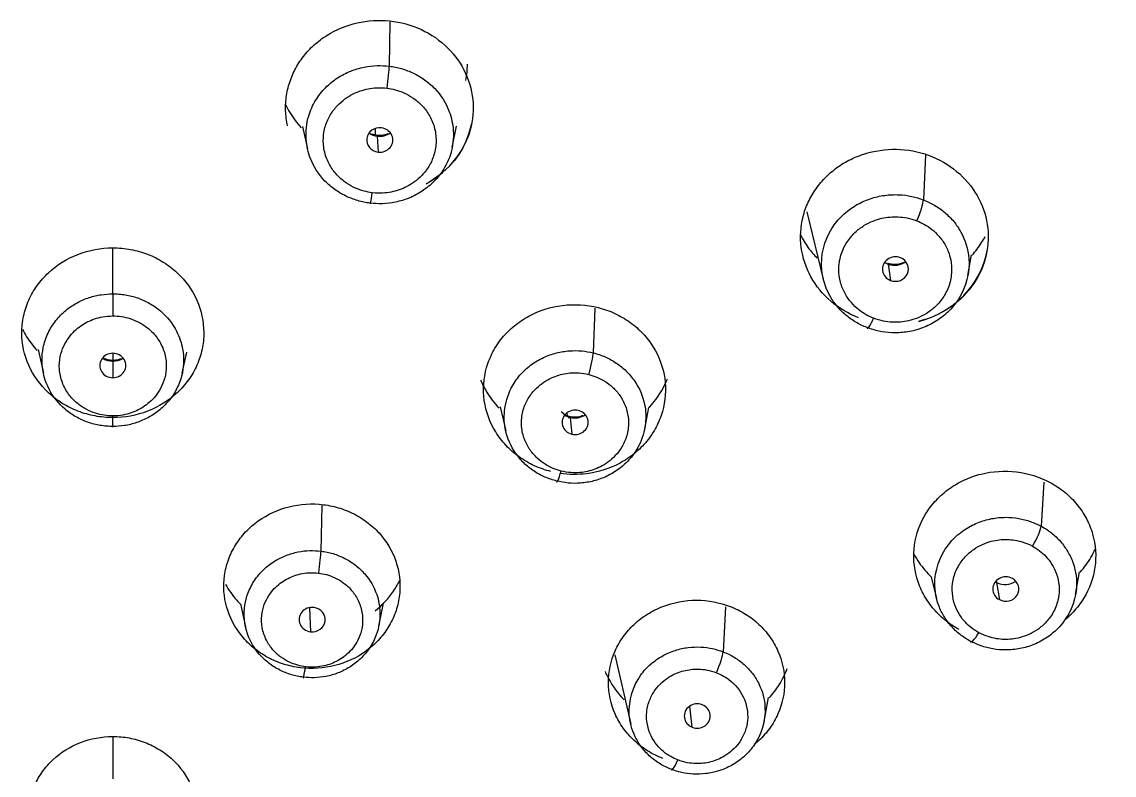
# Model space of a CAD drawing. Extents: x 1777 to 3131, y 3495 to 4487.
# Drawn here: x 2238.36 to 2257.19, y 4128.67 to 4141.65 of the extents above; entities that cross this region are included whole.
import ezdxf

# ---------------------------------------------------------------- set-up
doc = ezdxf.new("R2010")
doc.units = 0
doc.header["$LTSCALE"] = 30
doc.header["$MEASUREMENT"] = 0
doc.layers.add('\\M+5B3DF\\M+5B4E7\\M+5CFDF', color=3, linetype='CONTINUOUS', lineweight=9)

msp = doc.modelspace()

# ---------------------------------------------------------------- linework, layer by layer
at = {"layer": '\\M+5B3DF\\M+5B4E7\\M+5CFDF', "color": 0, "lineweight": -3}
for p, q in [((2244.702, 4141.652), (2244.691, 4140.889)), ((2245.774, 4139.485), (2245.85, 4139.856)), ((2243.195, 4139.846), (2243.281, 4139.462)), ((2244.445, 4139.813), (2244.45, 4139.703)), ((2244.484, 4139.683), (2244.497, 4139.408)), ((2253.933, 4139.359), (2253.899, 4138.584)), ((2251.89, 4138.378), (2252.173, 4137.217)), ((2239.924, 4136.965), (2239.924, 4137.757)), ((2254.666, 4137.283), (2254.73, 4137.635)), ((2253.292, 4137.478), (2253.33, 4137.196)), ((2239.924, 4136.965), (2239.924, 4136.583)), ((2248.232, 4136.718), (2248.208, 4135.946)), ((2238.64, 4136.006), (2238.727, 4135.599)), ((2239.924, 4135.939), (2239.924, 4135.816)), ((2241.122, 4135.599), (2241.199, 4135.96)), ((2239.924, 4135.804), (2239.924, 4135.518)), ((2246.603, 4135.015), (2246.698, 4134.601)), ((2249.094, 4134.637), (2249.165, 4135.003)), ((2239.924, 4134.667), (2239.924, 4134.86)), ((2247.76, 4134.865), (2247.756, 4134.915)), ((2247.81, 4134.834), (2247.836, 4134.545)), ((2255.973, 4133.717), (2255.927, 4132.959)), ((2243.526, 4133.322), (2243.513, 4132.529)), ((2256.522, 4131.783), (2256.59, 4132.171)), ((2254.034, 4132.088), (2254.126, 4131.712)), ((2255.159, 4131.99), (2255.208, 4131.692)), ((2242.127, 4131.618), (2242.213, 4131.223)), ((2244.511, 4131.238), (2244.59, 4131.63)), ((2250.484, 4131.57), (2250.446, 4130.794)), ((2243.314, 4131.555), (2243.332, 4131.14)), ((2248.577, 4130.741), (2248.853, 4129.548)), ((2251.151, 4129.592), (2251.228, 4130.005)), ((2249.914, 4129.492), (2249.869, 4129.858)), ((2239.924, 4129.334), (2239.924, 4128.602))]:
    msp.add_line(p, q, dxfattribs=at)
for centre, major_axis, ratio, start_param, end_param in [((2244.652, 4140.616), (0.037, 0.298), 0.046549, 4.350592, 5.876756), ((2244.521, 4140.185), (1.62, 0.016), 0.942855, 5.224754, 6.084027), ((2244.526, 4139.616), (0.225, 0), 0.934536, 1.439287, 4.580879), ((2244.523, 4139.961), (-0.298, -0.003), 0.942855, 0.908987, 1.430638), ((2244.445, 4139.396), (0.037, 0.298), 0.046549, 6.016383, 6.281983), ((2244.523, 4139.961), (-0.298, -0.003), 0.942855, 1.430638, 2.231402), ((2244.526, 4139.616), (0.225, 0), 0.934536, 4.580879, 7.722472), ((2244.398, 4138.814), (-0.037, -0.298), 0.046549, 6.016382, 7.492185), ((2253.785, 4138.33), (0.108, 0.28), 0.136474, 4.373342, 5.899506), ((2253.416, 4137.391), (0.225, 0), 0.934459, 1.176433, 4.318026), ((2253.4, 4137.963), (1.619, 0.047), 0.942248, 4.945213, 6.085168), ((2253.406, 4137.737), (-0.298, -0.009), 0.942248, 0.911794, 1.151097), ((2253.178, 4137.21), (0.108, 0.28), 0.136474, 6.039133, 6.285716), ((2253.406, 4137.737), (-0.298, -0.009), 0.942248, 1.151097, 2.226258), ((2253.416, 4137.391), (0.225, 0), 0.934459, 4.318026, 7.459618), ((2253.04, 4136.651), (-0.108, -0.28), 0.136474, 6.039133, 7.514935), ((2239.924, 4135.729), (0.225, 0), 0.934476, 1.570796, 4.712389), ((2239.924, 4135.729), (0.225, 0), 0.934476, 4.712389, 7.853982), ((2248.131, 4135.681), (0.073, 0.291), 0.092301, 4.35914, 5.882116), ((2239.924, 4136.086), (-0.3, 0), 0.941865, 0.936736, 1.570796), ((2239.924, 4136.086), (-0.3, 0), 0.941865, 1.570796, 2.204857), ((2247.894, 4134.749), (0.225, 0), 0.934445, 1.308099, 4.449692), ((2247.888, 4135.106), (-0.3, -0.005), 0.941598, 0.937551, 1.293141), ((2247.888, 4135.106), (-0.3, -0.005), 0.941598, 1.293141, 2.201945), ((2247.894, 4134.749), (0.225, 0), 0.934445, 4.449692, 7.591285), ((2247.653, 4134.016), (-0.073, -0.291), 0.092301, 6.021743, 7.500733), ((2255.778, 4132.722), (0.142, 0.264), 0.178311, 4.393118, 5.916094), ((2243.474, 4132.257), (0.037, 0.298), 0.046549, 4.350592, 5.870381), ((2255.32, 4131.875), (0.225, 0), 0.934362, 1.045645, 4.187238), ((2255.309, 4132.235), (-0.299, -0.01), 0.940814, 0.942061, 1.016773), ((2255.309, 4132.235), (-0.299, -0.01), 0.940814, 1.016773, 2.19546), ((2255.32, 4131.875), (0.225, 0), 0.934362, 4.187238, 7.32883), ((2243.361, 4131.349), (0.225, 0), 0.934409, 1.439557, 4.58115), ((2243.361, 4131.349), (0.225, 0), 0.934409, 4.58115, 7.722742), ((2254.855, 4131.229), (-0.142, -0.264), 0.178311, 6.055721, 7.534711), ((2250.331, 4130.541), (0.108, 0.28), 0.136474, 4.373342, 5.893131), ((2243.246, 4130.642), (-0.037, -0.298), 0.046549, 6.010007, 7.492185), ((2250, 4129.687), (0.225, 0), 0.934366, 1.17717, 4.318763), ((2250, 4129.687), (0.225, 0), 0.934366, 4.318763, 7.460356), ((2249.664, 4129.036), (-0.108, -0.28), 0.136474, 6.032757, 7.514935)]:
    msp.add_ellipse(centre, major_axis=major_axis, ratio=ratio, start_param=start_param, end_param=end_param, dxfattribs=at)
for points, knots in [([(2275.655, 4159.087), (2275.863, 4159.006), (2276.285, 4158.843), (2276.923, 4158.583), (2277.576, 4158.306), (2278.243, 4158.009), (2278.922, 4157.691), (2279.612, 4157.351), (2280.313, 4156.988), (2281.022, 4156.599), (2281.738, 4156.183), (2282.461, 4155.738), (2283.189, 4155.262), (2283.921, 4154.753), (2284.656, 4154.21), (2285.391, 4153.631), (2286.127, 4153.016), (2286.859, 4152.364), (2287.587, 4151.675), (2288.307, 4150.95), (2289.017, 4150.189), (2289.716, 4149.392), (2290.401, 4148.555), (2291.071, 4147.678), (2291.723, 4146.76), (2292.355, 4145.804), (2292.964, 4144.813), (2293.546, 4143.79), (2294.098, 4142.737), (2294.62, 4141.66), (2295.112, 4140.56), (2295.575, 4139.439), (2296.01, 4138.293), (2296.421, 4137.112), (2296.811, 4135.882), (2297.183, 4134.595), (2297.538, 4133.241), (2297.875, 4131.814), (2298.192, 4130.309), (2298.488, 4128.72), (2298.762, 4127.044), (2299.016, 4125.277), (2299.247, 4123.417), (2299.454, 4121.462), (2299.635, 4119.414), (2299.788, 4117.282), (2299.911, 4115.095), (2300.003, 4112.896), (2300.062, 4110.733), (2300.088, 4108.632), (2300.084, 4106.594), (2300.052, 4104.606), (2299.995, 4102.657), (2299.915, 4100.748), (2299.813, 4098.887), (2299.689, 4097.075), (2299.542, 4095.301), (2299.368, 4093.543), (2299.164, 4091.779), (2298.925, 4089.994), (2298.644, 4088.181), (2298.312, 4086.34), (2297.925, 4084.477), (2297.479, 4082.606), (2296.973, 4080.743), (2296.405, 4078.905), (2295.78, 4077.111), (2295.106, 4075.38), (2294.377, 4073.706), (2293.582, 4072.074), (2292.704, 4070.461), (2291.723, 4068.86), (2290.606, 4067.271), (2289.325, 4065.702), (2287.874, 4064.173), (2286.255, 4062.725), (2284.487, 4061.39), (2282.596, 4060.169), (2280.612, 4059.028), (2278.54, 4057.951), (2276.384, 4056.924), (2274.165, 4055.902), (2271.923, 4054.834), (2269.707, 4053.666), (2267.58, 4052.333), (2265.906, 4051.068), (2264.614, 4049.937), (2263.635, 4048.981), (2262.65, 4047.905), (2261.677, 4046.701), (2260.729, 4045.355), (2259.822, 4043.817), (2258.958, 4042.01), (2258.132, 4039.855), (2257.377, 4037.278), (2256.759, 4034.238), (2256.331, 4030.75), (2256.106, 4026.894), (2255.961, 4022.775), (2255.838, 4018.422), (2255.723, 4013.759), (2255.624, 4008.695), (2255.572, 4005.166), (2255.545, 4003.327)], [0, 0, 0, 0, 0.003544, 0.007201, 0.01097, 0.014848, 0.018837, 0.022935, 0.027142, 0.031459, 0.035888, 0.040431, 0.045095, 0.049884, 0.054803, 0.059853, 0.065035, 0.070349, 0.07579, 0.08135, 0.087022, 0.092807, 0.09872, 0.104773, 0.110967, 0.117287, 0.123715, 0.130231, 0.136819, 0.143468, 0.150168, 0.156906, 0.163715, 0.170668, 0.177844, 0.185322, 0.193141, 0.201338, 0.209948, 0.219002, 0.228521, 0.238531, 0.249049, 0.260084, 0.271644, 0.283691, 0.296093, 0.308564, 0.320791, 0.332572, 0.343982, 0.355131, 0.366093, 0.376851, 0.387326, 0.397512, 0.40746, 0.417323, 0.427267, 0.437362, 0.447647, 0.458143, 0.468826, 0.479621, 0.490447, 0.501223, 0.511855, 0.522246, 0.532261, 0.542305, 0.552449, 0.562759, 0.573377, 0.584445, 0.595968, 0.607757, 0.619676, 0.631715, 0.643918, 0.656335, 0.669021, 0.682018, 0.695271, 0.708641, 0.722035, 0.735445, 0.742244, 0.74954, 0.757318, 0.765556, 0.774232, 0.783549, 0.793975, 0.806052, 0.820158, 0.836493, 0.855109, 0.875694, 0.897487, 0.920175, 0.944378, 0.971031, 1, 1, 1, 1]), ([(2275.353, 4158.034), (2277.17, 4157.335), (2278.939, 4156.527), (2281.452, 4155.1), (2282.266, 4154.588), (2283.836, 4153.493), (2284.593, 4152.91), (2286.772, 4151.066), (2288.106, 4149.712), (2290.504, 4146.812), (2291.565, 4145.262), (2293.417, 4142.028), (2294.206, 4140.341), (2295.559, 4136.891), (2296.117, 4135.125), (2297.056, 4131.553), (2297.434, 4129.745), (2298.06, 4126.11), (2298.309, 4124.282), (2298.716, 4120.617), (2298.873, 4118.78), (2299.113, 4115.102), (2299.197, 4113.26), (2299.352, 4107.734), (2299.309, 4104.046), (2299.044, 4098.523), (2298.921, 4096.684), (2298.585, 4093.013), (2298.372, 4091.18), (2297.831, 4087.532), (2297.498, 4085.717), (2296.677, 4082.116), (2296.189, 4080.332), (2295.024, 4076.818), (2294.351, 4075.087), (2293.172, 4072.56), (2292.75, 4071.729), (2291.843, 4070.099), (2291.358, 4069.298), (2289.788, 4066.969), (2288.577, 4065.511), (2286.529, 4063.53), (2285.807, 4062.905), (2284.294, 4061.733), (2283.503, 4061.184), (2281.877, 4060.144), (2281.041, 4059.653), (2279.345, 4058.716), (2278.483, 4058.269), (2275.867, 4056.976), (2274.083, 4056.176), (2271.46, 4054.887), (2270.593, 4054.442), (2268.9, 4053.489), (2268.075, 4052.98), (2266.483, 4051.884), (2265.715, 4051.298), (2264.248, 4050.047), (2263.55, 4049.381), (2262.229, 4047.97), (2261.606, 4047.226), (2260.459, 4045.665), (2259.938, 4044.846), (2259.018, 4043.138), (2258.618, 4042.251), (2257.91, 4040.436), (2257.6, 4039.51), (2256.794, 4036.692), (2256.423, 4034.765), (2255.917, 4030.879), (2255.784, 4028.918), (2255.593, 4024.993), (2255.528, 4023.027), (2255.405, 4019.092), (2255.35, 4017.123), (2255.202, 4011.214), (2255.13, 4007.271), (2255.08, 4003.327)], [0, 0, 0, 0, 0.03125, 0.03125, 0.046875, 0.046875, 0.0625, 0.0625, 0.09375, 0.09375, 0.125, 0.125, 0.15625, 0.15625, 0.1875, 0.1875, 0.21875, 0.21875, 0.25, 0.25, 0.28125, 0.28125, 0.3125, 0.3125, 0.375, 0.375, 0.40625, 0.40625, 0.4375, 0.4375, 0.46875, 0.46875, 0.5, 0.5, 0.53125, 0.53125, 0.546875, 0.546875, 0.5625, 0.5625, 0.59375, 0.59375, 0.609375, 0.609375, 0.625, 0.625, 0.640625, 0.640625, 0.65625, 0.65625, 0.6875, 0.6875, 0.703125, 0.703125, 0.71875, 0.71875, 0.734375, 0.734375, 0.75, 0.75, 0.765625, 0.765625, 0.78125, 0.78125, 0.796875, 0.796875, 0.8125, 0.8125, 0.84375, 0.84375, 0.875, 0.875, 0.90625, 0.90625, 0.9375, 0.9375, 1, 1, 1, 1]), ([(2254.237, 4034.716), (2254.272, 4034.918), (2254.352, 4035.378), (2254.502, 4036.146), (2254.7, 4037.072), (2254.941, 4038.075), (2255.317, 4039.479), (2255.793, 4040.986), (2256.508, 4042.836), (2257.316, 4044.541), (2258.328, 4046.18), (2259.233, 4047.34), (2259.932, 4048.123), (2260.478, 4048.693), (2261.032, 4049.242), (2261.654, 4049.829), (2262.315, 4050.427), (2263.037, 4051.065), (2263.767, 4051.692), (2264.487, 4052.279), (2265.255, 4052.875), (2266.364, 4053.676), (2267.892, 4054.662), (2269.835, 4055.743), (2271.869, 4056.754), (2274.443, 4057.967), (2277.138, 4059.235), (2279.495, 4060.482), (2281.013, 4061.374), (2282.152, 4062.095), (2284.178, 4063.485), (2286.168, 4065.212), (2287.958, 4067.248), (2289.105, 4068.749), (2290.243, 4070.492), (2291.35, 4072.476), (2292.413, 4074.699), (2293.415, 4077.159), (2294.335, 4079.853), (2295.454, 4083.84), (2296.441, 4088.913), (2297.124, 4094.794), (2297.486, 4100.099), (2297.631, 4104.815), (2297.641, 4108.937), (2297.557, 4112.462), (2297.422, 4115.389), (2297.269, 4117.718), (2297.128, 4119.45), (2297.023, 4120.587), (2296.787, 4122.95), (2296.349, 4126.413), (2295.518, 4130.826), (2294.629, 4134.25), (2293.479, 4137.768), (2291.893, 4141.485), (2289.545, 4145.375), (2286.976, 4148.531), (2284.383, 4151.006), (2281.921, 4152.871), (2279.713, 4154.214), (2277.873, 4155.155), (2276.462, 4155.79), (2275.518, 4156.18), (2275.047, 4156.365), (2274.894, 4156.425)], [0, 0, 0, 0, 0.003976, 0.009037, 0.015181, 0.02234, 0.029033, 0.04339, 0.053009, 0.067553, 0.080041, 0.090497, 0.096214, 0.100508, 0.105868, 0.11143, 0.117193, 0.123269, 0.130297, 0.136094, 0.141538, 0.149425, 0.163015, 0.17726, 0.192999, 0.207436, 0.232823, 0.251111, 0.25955, 0.267329, 0.277588, 0.307897, 0.319194, 0.331856, 0.345879, 0.361259, 0.378, 0.3961, 0.415561, 0.436382, 0.481194, 0.521892, 0.558479, 0.590959, 0.619335, 0.643607, 0.663774, 0.679837, 0.691795, 0.699649, 0.703397, 0.740803, 0.771616, 0.795835, 0.813454, 0.847523, 0.878173, 0.905401, 0.929204, 0.949582, 0.966531, 0.980047, 0.990129, 0.99678, 1, 1, 1, 1]), ([(2274.806, 4156.29), (2276.296, 4155.716), (2277.75, 4155.063), (2279.839, 4153.935), (2280.52, 4153.535), (2281.842, 4152.679), (2282.483, 4152.225), (2284.343, 4150.787), (2285.497, 4149.732), (2287.62, 4147.468), (2288.589, 4146.26), (2290.327, 4143.723), (2291.097, 4142.395), (2292.452, 4139.659), (2293.037, 4138.25), (2294.562, 4133.952), (2295.276, 4130.996), (2296.066, 4126.525), (2296.284, 4125.027), (2296.653, 4122.025), (2296.803, 4120.52), (2297.175, 4115.999), (2297.319, 4112.979), (2297.395, 4108.446), (2297.396, 4106.934), (2297.355, 4103.912), (2297.313, 4102.402), (2297.178, 4099.382), (2297.086, 4097.873), (2296.844, 4094.86), (2296.696, 4093.355), (2296.145, 4088.852), (2295.635, 4085.865), (2294.526, 4081.458), (2294.099, 4080.001), (2293.113, 4077.127), (2292.554, 4075.71), (2291.28, 4072.937), (2290.568, 4071.58), (2288.938, 4068.977), (2288.017, 4067.734), (2286.456, 4066.005), (2285.907, 4065.452), (2284.751, 4064.4), (2284.143, 4063.902), (2282.253, 4062.485), (2280.907, 4061.641), (2278.826, 4060.475), (2278.122, 4060.103), (2276.698, 4059.383), (2275.979, 4059.036), (2273.811, 4058.008), (2272.354, 4057.342), (2270.205, 4056.272), (2269.494, 4055.903), (2268.097, 4055.125), (2267.41, 4054.715), (2266.07, 4053.847), (2265.415, 4053.388), (2264.464, 4052.661), (2264.152, 4052.413), (2263.538, 4051.903), (2263.237, 4051.641), (2262.64, 4051.113), (2262.343, 4050.846), (2261.749, 4050.31), (2261.452, 4050.041), (2260.57, 4049.218), (2259.995, 4048.649), (2258.926, 4047.439), (2258.429, 4046.801), (2257.53, 4045.457), (2257.13, 4044.753), (2256.411, 4043.305), (2256.092, 4042.561), (2255.519, 4041.049), (2255.264, 4040.281), (2254.58, 4037.954), (2254.229, 4036.374), (2253.951, 4034.781)], [0, 0, 0, 0, 0.03125, 0.03125, 0.046875, 0.046875, 0.0625, 0.0625, 0.09375, 0.09375, 0.125, 0.125, 0.15625, 0.15625, 0.1875, 0.1875, 0.25, 0.25, 0.28125, 0.28125, 0.3125, 0.3125, 0.375, 0.375, 0.40625, 0.40625, 0.4375, 0.4375, 0.46875, 0.46875, 0.5, 0.5, 0.5625, 0.5625, 0.59375, 0.59375, 0.625, 0.625, 0.65625, 0.65625, 0.6875, 0.6875, 0.703125, 0.703125, 0.71875, 0.71875, 0.75, 0.75, 0.765625, 0.765625, 0.78125, 0.78125, 0.8125, 0.8125, 0.828125, 0.828125, 0.84375, 0.84375, 0.859375, 0.859375, 0.867188, 0.867188, 0.875, 0.875, 0.882813, 0.882813, 0.890625, 0.890625, 0.90625, 0.90625, 0.921875, 0.921875, 0.9375, 0.9375, 0.953125, 0.953125, 0.96875, 0.96875, 1, 1, 1, 1]), ([(2290.186, 4142.916), (2290.239, 4142.826), (2290.506, 4142.37), (2290.974, 4141.53), (2291.562, 4140.371), (2292.108, 4139.16), (2292.628, 4137.907), (2293.117, 4136.611), (2293.569, 4135.271), (2293.99, 4133.89), (2294.379, 4132.47), (2294.731, 4131.01), (2295.053, 4129.513), (2295.347, 4127.981), (2295.611, 4126.412), (2295.846, 4124.81), (2296.058, 4123.173), (2296.248, 4121.505), (2296.413, 4119.803), (2296.558, 4118.07), (2296.681, 4116.305), (2296.781, 4114.508), (2296.863, 4112.681), (2296.917, 4110.822), (2296.95, 4108.932), (2296.959, 4107.012), (2296.943, 4105.062), (2296.9, 4103.081), (2296.831, 4101.072), (2296.726, 4099.032), (2296.594, 4096.964), (2296.419, 4094.868), (2296.205, 4092.745), (2295.945, 4090.597), (2295.621, 4088.424), (2295.234, 4086.231), (2294.766, 4084.021), (2294.203, 4081.798), (2293.653, 4079.908), (2293.136, 4078.356), (2292.695, 4077.143), (2292.22, 4075.941), (2291.711, 4074.751), (2291.169, 4073.574), (2290.581, 4072.416), (2289.956, 4071.276), (2289.28, 4070.16), (2288.552, 4069.073), (2287.774, 4068.016), (2286.933, 4067.002), (2286.037, 4066.029), (2285.087, 4065.101), (2284.076, 4064.231), (2283.023, 4063.406), (2281.916, 4062.641), (2280.783, 4061.914), (2279.625, 4061.221), (2278.44, 4060.57), (2277.24, 4059.942), (2276.025, 4059.341), (2274.801, 4058.755), (2273.572, 4058.179), (2272.345, 4057.6), (2271.125, 4057.009), (2269.917, 4056.398), (2268.722, 4055.766), (2267.615, 4055.139), (2266.602, 4054.512), (2265.68, 4053.894), (2264.778, 4053.248), (2263.902, 4052.569), (2263.052, 4051.858), (2262.222, 4051.124), (2261.395, 4050.381), (2260.569, 4049.629), (2259.765, 4048.85), (2259.012, 4048.023), (2258.304, 4047.158), (2257.635, 4046.259), (2257.187, 4045.52), (2256.824, 4044.875), (2256.471, 4044.216), (2255.975, 4043.186), (2255.395, 4041.759), (2254.867, 4040.227), (2254.447, 4038.722), (2254.116, 4037.395), (2253.822, 4036.073), (2253.666, 4035.189), (2253.589, 4034.75)], [0, 0, 0, 0, 0.002468, 0.012514, 0.022798, 0.033329, 0.044108, 0.055129, 0.066393, 0.077904, 0.089657, 0.101655, 0.113899, 0.126387, 0.139118, 0.152094, 0.165315, 0.17878, 0.192488, 0.20644, 0.220635, 0.235074, 0.249757, 0.264681, 0.279851, 0.295264, 0.31092, 0.326819, 0.34296, 0.359346, 0.375974, 0.392844, 0.409959, 0.427314, 0.444912, 0.462752, 0.480832, 0.499156, 0.517721, 0.528, 0.538278, 0.548557, 0.558836, 0.569113, 0.579388, 0.589662, 0.599931, 0.610203, 0.620471, 0.630736, 0.641004, 0.651267, 0.661534, 0.671801, 0.682071, 0.692355, 0.702632, 0.712912, 0.723195, 0.733479, 0.743768, 0.75406, 0.764357, 0.774655, 0.784949, 0.79524, 0.805535, 0.814028, 0.822513, 0.830998, 0.839481, 0.847958, 0.856419, 0.864871, 0.873338, 0.881827, 0.890319, 0.898795, 0.907282, 0.915765, 0.918446, 0.924105, 0.932748, 0.944371, 0.958984, 0.969412, 0.979719, 0.989916, 1, 1, 1, 1]), ([(2290.484, 4143.007), (2290.489, 4142.998), (2290.679, 4142.673), (2291.05, 4142.015), (2291.576, 4141.01), (2292.09, 4139.92), (2292.623, 4138.686), (2293.192, 4137.24), (2293.76, 4135.597), (2294.297, 4133.823), (2294.782, 4131.977), (2295.211, 4130.065), (2295.595, 4128.083), (2295.93, 4126.034), (2296.221, 4123.909), (2296.479, 4121.696), (2296.695, 4119.41), (2296.877, 4117.049), (2297.013, 4114.661), (2297.115, 4112.269), (2297.169, 4109.931), (2297.19, 4107.649), (2297.175, 4105.409), (2297.129, 4103.182), (2297.048, 4100.938), (2296.927, 4098.683), (2296.771, 4096.416), (2296.563, 4094.126), (2296.309, 4091.784), (2295.981, 4089.39), (2295.574, 4086.953), (2295.069, 4084.458), (2294.459, 4082.014), (2293.867, 4079.981), (2293.34, 4078.403), (2292.895, 4077.182), (2292.425, 4075.995), (2291.932, 4074.844), (2291.416, 4073.718), (2290.859, 4072.613), (2290.266, 4071.519), (2289.624, 4070.435), (2288.929, 4069.376), (2288.207, 4068.369), (2287.467, 4067.44), (2286.715, 4066.584), (2285.943, 4065.776), (2285.136, 4065.008), (2284.288, 4064.279), (2283.412, 4063.585), (2282.509, 4062.937), (2281.596, 4062.335), (2280.69, 4061.765), (2279.784, 4061.229), (2278.869, 4060.722), (2277.941, 4060.228), (2276.96, 4059.729), (2275.885, 4059.203), (2274.707, 4058.643), (2273.457, 4058.06), (2272.177, 4057.456), (2270.901, 4056.833), (2269.69, 4056.214), (2268.608, 4055.632), (2267.538, 4055.019), (2266.493, 4054.363), (2265.435, 4053.638), (2264.472, 4052.921), (2263.54, 4052.167), (2262.619, 4051.362), (2261.703, 4050.535), (2260.814, 4049.723), (2259.991, 4048.928), (2259.289, 4048.162), (2258.721, 4047.479), (2258.281, 4046.914), (2257.937, 4046.443), (2257.659, 4046.027), (2257.423, 4045.644), (2257.175, 4045.219), (2256.91, 4044.743), (2256.624, 4044.198), (2256.353, 4043.644), (2256.091, 4043.067), (2255.827, 4042.436), (2255.54, 4041.7), (2255.22, 4040.812), (2254.888, 4039.772), (2254.565, 4038.611), (2254.254, 4037.372), (2253.965, 4036.083), (2253.807, 4035.201), (2253.729, 4034.761)], [0, 0, 0, 0, 0.000249, 0.008916, 0.017886, 0.027158, 0.037545, 0.049877, 0.064188, 0.079026, 0.094192, 0.109873, 0.126, 0.142603, 0.159715, 0.177508, 0.196149, 0.214924, 0.234452, 0.253688, 0.272519, 0.290724, 0.308584, 0.326418, 0.344337, 0.362602, 0.380752, 0.398999, 0.417862, 0.437408, 0.457046, 0.477191, 0.498512, 0.517389, 0.527892, 0.538271, 0.548415, 0.558305, 0.568085, 0.577888, 0.587654, 0.597568, 0.607634, 0.617478, 0.626664, 0.635428, 0.644046, 0.652634, 0.661245, 0.669847, 0.678351, 0.686737, 0.694871, 0.702836, 0.710787, 0.718707, 0.726778, 0.735836, 0.745918, 0.756431, 0.767185, 0.778121, 0.788755, 0.798204, 0.806156, 0.816934, 0.826447, 0.835552, 0.84446, 0.853939, 0.86358, 0.872633, 0.88133, 0.889549, 0.896262, 0.901548, 0.905802, 0.909513, 0.912928, 0.916035, 0.920686, 0.925318, 0.929989, 0.934669, 0.939673, 0.945479, 0.952541, 0.961029, 0.970166, 0.979783, 0.989897, 1, 1, 1, 1]), ([(2242.937, 4139.862), (2242.918, 4139.947), (2242.907, 4140.034), (2242.901, 4140.209), (2242.906, 4140.297), (2242.933, 4140.472), (2242.955, 4140.559), (2243.015, 4140.727), (2243.052, 4140.808), (2243.142, 4140.964), (2243.195, 4141.039), (2243.313, 4141.177), (2243.377, 4141.241), (2243.519, 4141.358), (2243.597, 4141.411), (2243.839, 4141.549), (2244.019, 4141.615), (2244.39, 4141.684), (2244.584, 4141.687), (2244.957, 4141.633), (2245.141, 4141.574), (2245.471, 4141.403), (2245.621, 4141.288), (2245.868, 4141.022), (2245.967, 4140.866), (2246.1, 4140.536), (2246.136, 4140.358), (2246.139, 4140.006), (2246.107, 4139.828), (2245.98, 4139.496), (2245.883, 4139.339), (2245.642, 4139.068), (2245.494, 4138.951), (2245.328, 4138.862)], [0, 0, 0, 0, 0.039443, 0.039443, 0.079466, 0.079466, 0.119489, 0.119489, 0.159512, 0.159512, 0.199536, 0.199536, 0.239559, 0.239559, 0.279582, 0.279582, 0.359629, 0.359629, 0.439675, 0.439675, 0.519721, 0.519721, 0.599768, 0.599768, 0.679814, 0.679814, 0.759861, 0.759861, 0.839907, 0.839907, 0.919954, 0.919954, 1, 1, 1, 1]), ([(2243.258, 4139.628), (2243.248, 4139.765), (2243.273, 4140.002), (2243.408, 4140.299), (2243.581, 4140.521), (2243.79, 4140.691), (2244.017, 4140.809), (2244.25, 4140.877), (2244.476, 4140.906), (2244.621, 4140.894), (2244.691, 4140.889)], [0, 0, 0, 0, 0.192123, 0.329096, 0.458873, 0.581461, 0.696864, 0.805086, 0.906131, 1, 1, 1, 1]), ([(2244.691, 4140.889), (2244.726, 4140.884), (2244.798, 4140.873), (2244.903, 4140.847), (2245.006, 4140.812), (2245.108, 4140.769), (2245.206, 4140.716), (2245.299, 4140.655), (2245.388, 4140.586), (2245.56, 4140.423), (2245.731, 4140.158), (2245.786, 4139.889), (2245.793, 4139.778)], [0, 0, 0, 0, 0.061456, 0.123657, 0.186604, 0.250297, 0.314739, 0.379929, 0.445868, 0.512557, 0.799557, 1, 1, 1, 1]), ([(2242.898, 4140.229), (2242.945, 4140.132), (2243.03, 4139.994), (2243.136, 4139.869), (2243.173, 4139.828)], [0, 0, 0, 0, 0.664983, 1, 1, 1, 1]), ([(2245.793, 4139.778), (2245.801, 4139.645), (2245.776, 4139.414), (2245.644, 4139.12), (2245.472, 4138.899), (2245.265, 4138.729), (2245.038, 4138.61), (2244.805, 4138.54), (2244.577, 4138.511), (2244.43, 4138.522), (2244.359, 4138.527)], [0, 0, 0, 0, 0.188019, 0.324425, 0.454049, 0.576877, 0.692896, 0.802096, 0.904467, 1, 1, 1, 1]), ([(2244.488, 4139.693), (2244.453, 4139.697), (2244.417, 4139.706), (2244.385, 4139.721), (2244.382, 4139.723)], [0, 0, 0, 0, 0.905975, 1, 1, 1, 1]), ([(2244.666, 4139.724), (2244.665, 4139.724), (2244.633, 4139.708), (2244.568, 4139.69), (2244.504, 4139.691), (2244.476, 4139.695)], [0, 0, 0, 0, 0.011619, 0.576944, 1, 1, 1, 1]), ([(2244.359, 4138.527), (2244.323, 4138.533), (2244.252, 4138.543), (2244.146, 4138.57), (2244.042, 4138.605), (2243.941, 4138.649), (2243.843, 4138.701), (2243.75, 4138.762), (2243.662, 4138.831), (2243.493, 4138.99), (2243.323, 4139.251), (2243.266, 4139.516), (2243.258, 4139.628)], [0, 0, 0, 0, 0.062302, 0.12523, 0.188785, 0.252964, 0.317769, 0.383197, 0.44925, 0.515925, 0.79617, 1, 1, 1, 1]), ([(2252.779, 4136.553), (2252.603, 4136.622), (2252.443, 4136.717), (2252.162, 4136.959), (2252.047, 4137.1), (2251.873, 4137.417), (2251.817, 4137.587), (2251.77, 4137.94), (2251.781, 4138.118), (2251.845, 4138.377), (2251.875, 4138.461), (2251.949, 4138.623), (2251.995, 4138.702), (2252.099, 4138.85), (2252.157, 4138.919), (2252.287, 4139.047), (2252.359, 4139.107), (2252.512, 4139.212), (2252.592, 4139.258), (2252.762, 4139.337), (2252.851, 4139.37), (2253.124, 4139.444), (2253.316, 4139.464), (2253.693, 4139.441), (2253.881, 4139.398), (2254.227, 4139.255), (2254.388, 4139.153), (2254.659, 4138.908), (2254.773, 4138.761), (2254.937, 4138.444), (2254.99, 4138.27), (2255.027, 4137.919), (2255.011, 4137.739), (2254.917, 4137.398), (2254.836, 4137.233), (2254.621, 4136.943), (2254.485, 4136.815), (2254.176, 4136.612), (2254.001, 4136.535), (2253.816, 4136.489)], [0, 0, 0, 0, 0.0625, 0.0625, 0.125, 0.125, 0.1875, 0.1875, 0.25, 0.25, 0.28125, 0.28125, 0.3125, 0.3125, 0.34375, 0.34375, 0.375, 0.375, 0.40625, 0.40625, 0.4375, 0.4375, 0.5, 0.5, 0.5625, 0.5625, 0.625, 0.625, 0.6875, 0.6875, 0.75, 0.75, 0.8125, 0.8125, 0.875, 0.875, 0.9375, 0.9375, 1, 1, 1, 1]), ([(2252.146, 4137.377), (2252.123, 4137.624), (2252.211, 4137.982), (2252.497, 4138.324), (2252.725, 4138.497), (2252.974, 4138.61), (2253.227, 4138.669), (2253.47, 4138.679), (2253.696, 4138.652), (2253.833, 4138.606), (2253.899, 4138.584)], [0, 0, 0, 0, 0.302422, 0.420692, 0.532751, 0.638601, 0.738248, 0.831695, 0.918945, 1, 1, 1, 1]), ([(2253.899, 4138.584), (2253.932, 4138.57), (2253.998, 4138.543), (2254.092, 4138.492), (2254.183, 4138.434), (2254.268, 4138.367), (2254.349, 4138.293), (2254.422, 4138.211), (2254.488, 4138.123), (2254.61, 4137.924), (2254.668, 4137.734), (2254.681, 4137.576), (2254.681, 4137.576)], [0, 0, 0, 0, 0.076857, 0.154646, 0.233368, 0.313024, 0.393614, 0.475141, 0.557605, 0.641007, 0.999988, 1, 1, 1, 1]), ([(2251.779, 4137.977), (2251.818, 4137.902), (2251.904, 4137.761), (2252.012, 4137.635), (2252.068, 4137.578)], [0, 0, 0, 0, 0.520556, 1, 1, 1, 1]), ([(2254.737, 4137.63), (2254.798, 4137.698), (2254.878, 4137.803), (2254.945, 4137.917), (2254.964, 4137.953)], [0, 0, 0, 0, 0.68775, 1, 1, 1, 1]), ([(2239.924, 4134.83), (2239.821, 4134.83), (2239.719, 4134.84), (2239.519, 4134.877), (2239.419, 4134.905), (2239.229, 4134.979), (2239.139, 4135.023), (2238.969, 4135.13), (2238.888, 4135.191), (2238.671, 4135.394), (2238.554, 4135.557), (2238.398, 4135.909), (2238.356, 4136.102), (2238.356, 4136.388), (2238.366, 4136.485), (2238.406, 4136.672), (2238.436, 4136.764), (2238.514, 4136.941), (2238.563, 4137.026), (2238.677, 4137.185), (2238.742, 4137.259), (2238.961, 4137.464), (2239.134, 4137.571), (2239.514, 4137.719), (2239.717, 4137.757), (2239.924, 4137.757)], [0, 0, 0, 0, 0.0625, 0.0625, 0.125, 0.125, 0.1875, 0.1875, 0.25, 0.25, 0.375, 0.375, 0.5, 0.5, 0.5625, 0.5625, 0.625, 0.625, 0.6875, 0.6875, 0.75, 0.75, 0.875, 0.875, 1, 1, 1, 1]), ([(2239.924, 4137.757), (2240.028, 4137.757), (2240.13, 4137.747), (2240.33, 4137.71), (2240.43, 4137.682), (2240.62, 4137.609), (2240.71, 4137.564), (2240.88, 4137.457), (2240.961, 4137.396), (2241.178, 4137.193), (2241.295, 4137.03), (2241.451, 4136.678), (2241.492, 4136.485), (2241.493, 4136.199), (2241.483, 4136.102), (2241.443, 4135.915), (2241.413, 4135.823), (2241.335, 4135.646), (2241.286, 4135.561), (2241.172, 4135.402), (2241.107, 4135.328), (2240.888, 4135.123), (2240.715, 4135.016), (2240.335, 4134.868), (2240.132, 4134.83), (2239.924, 4134.83)], [0, 0, 0, 0, 0.0625, 0.0625, 0.125, 0.125, 0.1875, 0.1875, 0.25, 0.25, 0.375, 0.375, 0.5, 0.5, 0.5625, 0.5625, 0.625, 0.625, 0.6875, 0.6875, 0.75, 0.75, 0.875, 0.875, 1, 1, 1, 1]), ([(2254.681, 4137.576), (2254.7, 4137.334), (2254.611, 4136.983), (2254.331, 4136.645), (2254.104, 4136.473), (2253.857, 4136.359), (2253.604, 4136.298), (2253.36, 4136.287), (2253.132, 4136.314), (2252.993, 4136.36), (2252.926, 4136.383)], [0, 0, 0, 0, 0.298288, 0.416169, 0.528188, 0.634335, 0.734599, 0.82897, 0.917439, 1, 1, 1, 1]), ([(2253.554, 4137.504), (2253.529, 4137.491), (2253.468, 4137.469), (2253.372, 4137.465), (2253.312, 4137.48), (2253.286, 4137.49)], [0, 0, 0, 0, 0.317042, 0.697798, 1, 1, 1, 1]), ([(2252.926, 4136.383), (2252.893, 4136.396), (2252.827, 4136.424), (2252.732, 4136.475), (2252.641, 4136.534), (2252.555, 4136.601), (2252.475, 4136.675), (2252.402, 4136.757), (2252.336, 4136.845), (2252.218, 4137.039), (2252.16, 4137.224), (2252.146, 4137.377), (2252.146, 4137.377)], [0, 0, 0, 0, 0.078245, 0.157277, 0.237095, 0.317698, 0.399085, 0.481256, 0.56421, 0.647946, 0.999964, 1, 1, 1, 1]), ([(2238.704, 4135.82), (2238.704, 4135.892), (2238.719, 4136.053), (2238.797, 4136.286), (2238.933, 4136.505), (2239.107, 4136.682), (2239.304, 4136.815), (2239.512, 4136.904), (2239.72, 4136.956), (2239.858, 4136.962), (2239.924, 4136.965)], [0, 0, 0, 0, 0.117986, 0.265675, 0.406128, 0.53935, 0.665345, 0.784117, 0.895668, 1, 1, 1, 1]), ([(2239.924, 4136.965), (2239.96, 4136.964), (2240.033, 4136.963), (2240.141, 4136.949), (2240.248, 4136.926), (2240.355, 4136.894), (2240.458, 4136.852), (2240.559, 4136.801), (2240.655, 4136.74), (2240.835, 4136.602), (2241.027, 4136.365), (2241.109, 4136.116), (2241.128, 4136.008)], [0, 0, 0, 0, 0.06296, 0.126696, 0.191209, 0.256499, 0.322567, 0.389414, 0.457041, 0.525448, 0.798646, 1, 1, 1, 1]), ([(2247.478, 4133.901), (2247.378, 4133.926), (2247.282, 4133.96), (2247.099, 4134.044), (2247.01, 4134.096), (2246.847, 4134.213), (2246.773, 4134.278), (2246.637, 4134.422), (2246.577, 4134.501), (2246.423, 4134.749), (2246.356, 4134.935), (2246.302, 4135.313), (2246.316, 4135.508), (2246.395, 4135.785), (2246.432, 4135.876), (2246.522, 4136.048), (2246.576, 4136.129), (2246.701, 4136.281), (2246.772, 4136.352), (2246.926, 4136.477), (2247.009, 4136.533), (2247.278, 4136.678), (2247.474, 4136.74), (2247.882, 4136.79), (2248.09, 4136.778), (2248.29, 4136.728)], [0, 0, 0, 0, 0.0625, 0.0625, 0.125, 0.125, 0.1875, 0.1875, 0.25, 0.25, 0.375, 0.375, 0.5, 0.5, 0.5625, 0.5625, 0.625, 0.625, 0.6875, 0.6875, 0.75, 0.75, 0.875, 0.875, 1, 1, 1, 1]), ([(2248.29, 4136.728), (2248.39, 4136.703), (2248.486, 4136.669), (2248.669, 4136.585), (2248.757, 4136.533), (2248.92, 4136.417), (2248.995, 4136.351), (2249.13, 4136.208), (2249.191, 4136.128), (2249.344, 4135.88), (2249.412, 4135.694), (2249.465, 4135.317), (2249.451, 4135.121), (2249.372, 4134.844), (2249.336, 4134.753), (2249.245, 4134.581), (2249.191, 4134.501), (2249.066, 4134.348), (2248.995, 4134.277), (2248.841, 4134.152), (2248.758, 4134.096), (2248.49, 4133.951), (2248.293, 4133.889), (2247.94, 4133.845), (2247.789, 4133.847), (2247.641, 4133.869)], [0, 0, 0, 0, 0.064681, 0.064681, 0.129362, 0.129362, 0.194043, 0.194043, 0.258724, 0.258724, 0.388086, 0.388086, 0.517448, 0.517448, 0.582129, 0.582129, 0.64681, 0.64681, 0.711491, 0.711491, 0.776172, 0.776172, 0.905534, 0.905534, 1, 1, 1, 1]), ([(2238.367, 4136.352), (2238.411, 4136.266), (2238.489, 4136.141), (2238.585, 4136.027), (2238.62, 4135.99)], [0, 0, 0, 0, 0.661662, 1, 1, 1, 1]), ([(2241.128, 4136.008), (2241.151, 4135.876), (2241.15, 4135.649), (2241.053, 4135.359), (2240.917, 4135.14), (2240.744, 4134.963), (2240.547, 4134.829), (2240.339, 4134.74), (2240.13, 4134.687), (2239.992, 4134.681), (2239.924, 4134.678)], [0, 0, 0, 0, 0.199332, 0.332652, 0.459676, 0.580393, 0.694792, 0.802865, 0.904603, 1, 1, 1, 1]), ([(2246.677, 4134.944), (2246.691, 4135.08), (2246.755, 4135.303), (2246.931, 4135.563), (2247.124, 4135.742), (2247.341, 4135.871), (2247.568, 4135.951), (2247.793, 4135.987), (2248.008, 4135.987), (2248.143, 4135.96), (2248.208, 4135.946)], [0, 0, 0, 0, 0.202839, 0.336325, 0.46327, 0.583678, 0.697552, 0.804895, 0.90571, 1, 1, 1, 1]), ([(2248.208, 4135.946), (2248.243, 4135.937), (2248.312, 4135.918), (2248.412, 4135.878), (2248.51, 4135.83), (2248.604, 4135.773), (2248.693, 4135.708), (2248.776, 4135.634), (2248.852, 4135.552), (2248.987, 4135.375), (2249.107, 4135.1), (2249.118, 4134.84), (2249.106, 4134.731)], [0, 0, 0, 0, 0.062954, 0.126683, 0.191187, 0.256467, 0.322523, 0.389357, 0.456969, 0.52536, 0.798637, 1, 1, 1, 1]), ([(2239.924, 4134.678), (2239.889, 4134.679), (2239.816, 4134.681), (2239.708, 4134.695), (2239.601, 4134.717), (2239.494, 4134.75), (2239.39, 4134.791), (2239.29, 4134.843), (2239.194, 4134.903), (2239.017, 4135.039), (2238.784, 4135.323), (2238.706, 4135.645), (2238.704, 4135.82)], [0, 0, 0, 0, 0.056498, 0.11371, 0.171636, 0.230275, 0.289628, 0.349693, 0.41047, 0.471958, 0.710577, 1, 1, 1, 1]), ([(2239.931, 4135.815), (2239.895, 4135.815), (2239.844, 4135.821), (2239.796, 4135.84), (2239.779, 4135.848)], [0, 0, 0, 0, 0.637029, 1, 1, 1, 1]), ([(2240.059, 4135.843), (2240.045, 4135.837), (2240, 4135.821), (2239.953, 4135.815), (2239.918, 4135.815)], [0, 0, 0, 0, 0.32631, 1, 1, 1, 1]), ([(2239.924, 4135.804), (2239.924, 4135.81), (2239.924, 4135.814), (2239.925, 4135.815), (2239.925, 4135.815)], [0, 0, 0, 0, 0.854423, 1, 1, 1, 1]), ([(2246.263, 4135.483), (2246.293, 4135.413), (2246.38, 4135.239), (2246.5, 4135.083), (2246.582, 4134.997)], [0, 0, 0, 0, 0.397351, 1, 1, 1, 1]), ([(2249.166, 4135.002), (2249.169, 4135.005), (2249.282, 4135.126), (2249.395, 4135.291), (2249.472, 4135.467), (2249.485, 4135.499)], [0, 0, 0, 0, 0.023513, 0.82187, 1, 1, 1, 1]), ([(2247.576, 4133.737), (2247.542, 4133.746), (2247.472, 4133.766), (2247.372, 4133.805), (2247.274, 4133.853), (2247.18, 4133.91), (2247.091, 4133.975), (2247.008, 4134.049), (2246.932, 4134.131), (2246.799, 4134.305), (2246.679, 4134.576), (2246.667, 4134.833), (2246.677, 4134.944)], [0, 0, 0, 0, 0.063259, 0.127319, 0.19218, 0.257841, 0.324301, 0.391561, 0.459619, 0.528476, 0.795707, 1, 1, 1, 1]), ([(2247.812, 4134.844), (2247.777, 4134.853), (2247.719, 4134.875), (2247.675, 4134.913), (2247.656, 4134.933)], [0, 0, 0, 0, 0.533705, 1, 1, 1, 1]), ([(2247.788, 4134.821), (2247.792, 4134.83), (2247.799, 4134.842), (2247.804, 4134.846), (2247.806, 4134.845)], [0, 0, 0, 0, 0.531423, 1, 1, 1, 1]), ([(2248.025, 4134.865), (2248.016, 4134.861), (2247.974, 4134.844), (2247.896, 4134.831), (2247.831, 4134.839), (2247.8, 4134.847)], [0, 0, 0, 0, 0.131784, 0.604159, 1, 1, 1, 1]), ([(2247.806, 4134.845), (2247.806, 4134.845), (2247.809, 4134.844), (2247.81, 4134.84), (2247.81, 4134.834)], [0, 0, 0, 0, 0.105776, 1, 1, 1, 1]), ([(2249.106, 4134.731), (2249.092, 4134.598), (2249.028, 4134.379), (2248.854, 4134.122), (2248.662, 4133.943), (2248.446, 4133.814), (2248.219, 4133.733), (2247.994, 4133.696), (2247.777, 4133.696), (2247.642, 4133.724), (2247.576, 4133.737)], [0, 0, 0, 0, 0.199314, 0.332633, 0.459657, 0.580375, 0.694777, 0.802853, 0.904597, 1, 1, 1, 1]), ([(2254.516, 4131.178), (2254.426, 4131.226), (2254.343, 4131.282), (2254.19, 4131.408), (2254.119, 4131.478), (2253.993, 4131.631), (2253.94, 4131.712), (2253.849, 4131.883), (2253.812, 4131.974), (2253.733, 4132.251), (2253.719, 4132.447), (2253.772, 4132.825), (2253.84, 4133.011), (2253.993, 4133.259), (2254.054, 4133.338), (2254.189, 4133.482), (2254.263, 4133.547), (2254.426, 4133.664), (2254.515, 4133.715), (2254.698, 4133.799), (2254.794, 4133.833), (2255.093, 4133.908), (2255.301, 4133.92), (2255.709, 4133.87), (2255.905, 4133.808), (2256.085, 4133.711)], [0, 0, 0, 0, 0.0625, 0.0625, 0.125, 0.125, 0.1875, 0.1875, 0.25, 0.25, 0.375, 0.375, 0.5, 0.5, 0.5625, 0.5625, 0.625, 0.625, 0.6875, 0.6875, 0.75, 0.75, 0.875, 0.875, 1, 1, 1, 1]), ([(2256.085, 4133.711), (2256.175, 4133.663), (2256.258, 4133.607), (2256.411, 4133.481), (2256.483, 4133.41), (2256.608, 4133.258), (2256.662, 4133.177), (2256.752, 4133.006), (2256.789, 4132.914), (2256.868, 4132.638), (2256.882, 4132.442), (2256.829, 4132.064), (2256.761, 4131.878), (2256.608, 4131.63), (2256.547, 4131.551), (2256.439, 4131.436), (2256.397, 4131.396), (2256.352, 4131.358)], [0, 0, 0, 0, 0.104216, 0.104216, 0.208431, 0.208431, 0.312647, 0.312647, 0.416862, 0.416862, 0.625293, 0.625293, 0.833724, 0.833724, 0.93794, 0.93794, 1, 1, 1, 1]), ([(2243.158, 4130.52), (2243.059, 4130.532), (2242.962, 4130.553), (2242.775, 4130.612), (2242.683, 4130.651), (2242.511, 4130.744), (2242.43, 4130.798), (2242.281, 4130.92), (2242.212, 4130.989), (2242.031, 4131.209), (2241.941, 4131.38), (2241.838, 4131.736), (2241.825, 4131.926), (2241.863, 4132.201), (2241.886, 4132.293), (2241.95, 4132.468), (2241.991, 4132.552), (2242.09, 4132.713), (2242.149, 4132.79), (2242.279, 4132.929), (2242.351, 4132.992), (2242.59, 4133.163), (2242.77, 4133.246), (2243.155, 4133.342), (2243.356, 4133.355), (2243.555, 4133.33)], [0, 0, 0, 0, 0.0625, 0.0625, 0.125, 0.125, 0.1875, 0.1875, 0.25, 0.25, 0.375, 0.375, 0.5, 0.5, 0.5625, 0.5625, 0.625, 0.625, 0.6875, 0.6875, 0.75, 0.75, 0.875, 0.875, 1, 1, 1, 1]), ([(2243.555, 4133.33), (2243.654, 4133.318), (2243.751, 4133.297), (2243.938, 4133.238), (2244.03, 4133.199), (2244.203, 4133.106), (2244.283, 4133.052), (2244.432, 4132.93), (2244.501, 4132.861), (2244.682, 4132.641), (2244.772, 4132.47), (2244.875, 4132.114), (2244.888, 4131.924), (2244.85, 4131.649), (2244.827, 4131.557), (2244.763, 4131.382), (2244.722, 4131.298), (2244.623, 4131.137), (2244.564, 4131.06), (2244.434, 4130.921), (2244.362, 4130.858), (2244.123, 4130.687), (2243.943, 4130.604), (2243.558, 4130.508), (2243.357, 4130.495), (2243.158, 4130.52)], [0, 0, 0, 0, 0.0625, 0.0625, 0.125, 0.125, 0.1875, 0.1875, 0.25, 0.25, 0.375, 0.375, 0.5, 0.5, 0.5625, 0.5625, 0.625, 0.625, 0.6875, 0.6875, 0.75, 0.75, 0.875, 0.875, 1, 1, 1, 1]), ([(2254.098, 4132.039), (2254.115, 4132.283), (2254.26, 4132.615), (2254.588, 4132.897), (2254.824, 4133.024), (2255.069, 4133.096), (2255.31, 4133.119), (2255.538, 4133.099), (2255.745, 4133.047), (2255.868, 4132.988), (2255.927, 4132.959)], [0, 0, 0, 0, 0.315061, 0.42975, 0.538821, 0.642276, 0.74012, 0.832353, 0.918979, 1, 1, 1, 1]), ([(2255.927, 4132.959), (2255.958, 4132.942), (2256.02, 4132.906), (2256.106, 4132.844), (2256.187, 4132.774), (2256.262, 4132.696), (2256.329, 4132.612), (2256.389, 4132.52), (2256.44, 4132.423), (2256.522, 4132.219), (2256.547, 4132.034), (2256.535, 4131.887), (2256.535, 4131.887)], [0, 0, 0, 0, 0.078832, 0.158636, 0.239412, 0.321161, 0.403885, 0.487584, 0.57226, 0.657913, 0.999983, 1, 1, 1, 1]), ([(2242.203, 4131.6), (2242.213, 4131.668), (2242.251, 4131.818), (2242.358, 4132.026), (2242.516, 4132.214), (2242.703, 4132.359), (2242.906, 4132.46), (2243.114, 4132.52), (2243.318, 4132.545), (2243.449, 4132.534), (2243.513, 4132.529)], [0, 0, 0, 0, 0.119747, 0.265861, 0.405182, 0.537714, 0.66346, 0.782421, 0.894601, 1, 1, 1, 1]), ([(2243.513, 4132.529), (2243.548, 4132.524), (2243.619, 4132.514), (2243.722, 4132.487), (2243.824, 4132.451), (2243.923, 4132.406), (2244.018, 4132.352), (2244.108, 4132.289), (2244.192, 4132.217), (2244.339, 4132.064), (2244.484, 4131.819), (2244.526, 4131.577), (2244.529, 4131.471)], [0, 0, 0, 0, 0.06457, 0.129833, 0.19579, 0.262441, 0.329787, 0.397828, 0.466566, 0.536001, 0.79822, 1, 1, 1, 1]), ([(2256.598, 4132.165), (2256.669, 4132.244), (2256.765, 4132.374), (2256.839, 4132.516), (2256.862, 4132.566)], [0, 0, 0, 0, 0.653634, 1, 1, 1, 1]), ([(2253.735, 4132.477), (2253.763, 4132.425), (2253.849, 4132.286), (2253.956, 4132.16), (2254.032, 4132.086)], [0, 0, 0, 0, 0.362089, 1, 1, 1, 1]), ([(2241.867, 4131.955), (2241.922, 4131.858), (2242.004, 4131.742), (2242.103, 4131.638), (2242.124, 4131.616)], [0, 0, 0, 0, 0.784935, 1, 1, 1, 1]), ([(2244.45, 4131.5), (2244.572, 4131.599), (2244.732, 4131.773), (2244.847, 4131.973), (2244.881, 4132.043)], [0, 0, 0, 0, 0.662919, 1, 1, 1, 1]), ([(2254.706, 4130.978), (2254.675, 4130.995), (2254.614, 4131.03), (2254.528, 4131.093), (2254.447, 4131.163), (2254.372, 4131.241), (2254.304, 4131.325), (2254.244, 4131.417), (2254.193, 4131.514), (2254.113, 4131.715), (2254.088, 4131.895), (2254.098, 4132.039), (2254.098, 4132.039)], [0, 0, 0, 0, 0.079507, 0.16002, 0.241538, 0.324059, 0.407584, 0.492112, 0.577641, 0.664171, 0.999973, 1, 1, 1, 1]), ([(2256.535, 4131.887), (2256.515, 4131.646), (2256.371, 4131.32), (2256.047, 4131.041), (2255.812, 4130.914), (2255.568, 4130.842), (2255.326, 4130.818), (2255.098, 4130.837), (2254.889, 4130.89), (2254.766, 4130.949), (2254.706, 4130.978)], [0, 0, 0, 0, 0.311613, 0.426238, 0.535448, 0.639236, 0.737593, 0.83051, 0.917981, 1, 1, 1, 1]), ([(2243.207, 4130.356), (2243.173, 4130.361), (2243.104, 4130.371), (2243.001, 4130.398), (2242.9, 4130.433), (2242.801, 4130.478), (2242.706, 4130.532), (2242.615, 4130.595), (2242.53, 4130.667), (2242.382, 4130.82), (2242.204, 4131.12), (2242.178, 4131.434), (2242.203, 4131.6)], [0, 0, 0, 0, 0.056682, 0.114299, 0.172849, 0.232333, 0.29275, 0.354099, 0.41638, 0.479592, 0.713028, 1, 1, 1, 1]), ([(2249.406, 4128.956), (2249.313, 4128.992), (2249.225, 4129.035), (2249.061, 4129.138), (2248.983, 4129.198), (2248.842, 4129.329), (2248.779, 4129.401), (2248.669, 4129.555), (2248.621, 4129.638), (2248.508, 4129.894), (2248.468, 4130.081), (2248.468, 4130.45), (2248.508, 4130.637), (2248.621, 4130.893), (2248.669, 4130.976), (2248.779, 4131.13), (2248.842, 4131.201), (2248.982, 4131.333), (2249.06, 4131.392), (2249.225, 4131.495), (2249.312, 4131.539), (2249.59, 4131.646), (2249.787, 4131.683), (2250.186, 4131.683), (2250.383, 4131.646), (2250.568, 4131.575)], [0, 0, 0, 0, 0.0625, 0.0625, 0.125, 0.125, 0.1875, 0.1875, 0.25, 0.25, 0.375, 0.375, 0.5, 0.5, 0.5625, 0.5625, 0.625, 0.625, 0.6875, 0.6875, 0.75, 0.75, 0.875, 0.875, 1, 1, 1, 1]), ([(2250.568, 4131.575), (2250.661, 4131.539), (2250.749, 4131.495), (2250.913, 4131.392), (2250.991, 4131.333), (2251.132, 4131.201), (2251.195, 4131.13), (2251.305, 4130.976), (2251.353, 4130.892), (2251.466, 4130.636), (2251.506, 4130.45), (2251.506, 4130.08), (2251.466, 4129.894), (2251.353, 4129.638), (2251.305, 4129.554), (2251.195, 4129.4), (2251.132, 4129.329), (2251.037, 4129.239), (2251.01, 4129.216), (2250.983, 4129.194)], [0, 0, 0, 0, 0.096502, 0.096502, 0.193004, 0.193004, 0.289505, 0.289505, 0.386007, 0.386007, 0.579011, 0.579011, 0.772015, 0.772015, 0.868516, 0.868516, 0.965018, 0.965018, 1, 1, 1, 1]), ([(2244.529, 4131.471), (2244.533, 4131.34), (2244.498, 4131.122), (2244.362, 4130.859), (2244.203, 4130.67), (2244.016, 4130.526), (2243.812, 4130.424), (2243.605, 4130.365), (2243.402, 4130.341), (2243.271, 4130.351), (2243.207, 4130.356)], [0, 0, 0, 0, 0.204916, 0.33743, 0.463649, 0.583562, 0.697162, 0.804439, 0.905387, 1, 1, 1, 1]), ([(2248.828, 4129.721), (2248.816, 4129.956), (2248.914, 4130.286), (2249.191, 4130.587), (2249.396, 4130.73), (2249.616, 4130.825), (2249.84, 4130.874), (2250.058, 4130.881), (2250.261, 4130.856), (2250.386, 4130.814), (2250.446, 4130.794)], [0, 0, 0, 0, 0.318047, 0.431252, 0.539193, 0.641871, 0.739289, 0.831449, 0.918352, 1, 1, 1, 1]), ([(2250.446, 4130.794), (2250.478, 4130.781), (2250.543, 4130.753), (2250.636, 4130.702), (2250.725, 4130.643), (2250.808, 4130.576), (2250.884, 4130.5), (2250.954, 4130.418), (2251.015, 4130.328), (2251.115, 4130.145), (2251.16, 4129.976), (2251.167, 4129.84), (2251.167, 4129.84)], [0, 0, 0, 0, 0.080884, 0.162636, 0.245257, 0.328749, 0.413111, 0.498345, 0.584452, 0.671432, 0.999997, 1, 1, 1, 1]), ([(2248.411, 4130.453), (2248.423, 4130.425), (2248.496, 4130.266), (2248.608, 4130.102), (2248.723, 4129.981), (2248.738, 4129.965)], [0, 0, 0, 0, 0.15992, 0.891548, 1, 1, 1, 1]), ([(2251.237, 4129.998), (2251.303, 4130.069), (2251.426, 4130.229), (2251.515, 4130.408), (2251.552, 4130.505)], [0, 0, 0, 0, 0.477215, 1, 1, 1, 1]), ([(2249.55, 4128.768), (2249.518, 4128.782), (2249.454, 4128.808), (2249.362, 4128.859), (2249.274, 4128.917), (2249.191, 4128.984), (2249.114, 4129.059), (2249.043, 4129.142), (2248.981, 4129.233), (2248.881, 4129.417), (2248.836, 4129.585), (2248.828, 4129.721), (2248.828, 4129.721)], [0, 0, 0, 0, 0.079501, 0.160311, 0.242431, 0.325859, 0.410595, 0.496638, 0.583987, 0.672642, 0.999999, 1, 1, 1, 1]), ([(2251.167, 4129.84), (2251.179, 4129.605), (2251.081, 4129.276), (2250.804, 4128.975), (2250.599, 4128.831), (2250.377, 4128.737), (2250.153, 4128.688), (2249.936, 4128.681), (2249.733, 4128.707), (2249.609, 4128.748), (2249.55, 4128.768)], [0, 0, 0, 0, 0.317545, 0.431281, 0.539615, 0.64254, 0.740048, 0.832131, 0.918783, 1, 1, 1, 1]), ([(2239.061, 4126.882), (2239.002, 4126.923), (2238.946, 4126.967), (2238.761, 4127.14), (2238.652, 4127.292), (2238.507, 4127.619), (2238.469, 4127.798), (2238.469, 4128.063), (2238.478, 4128.153), (2238.515, 4128.328), (2238.543, 4128.412), (2238.615, 4128.577), (2238.661, 4128.656), (2238.766, 4128.804), (2238.826, 4128.872), (2239.03, 4129.063), (2239.19, 4129.162), (2239.543, 4129.299), (2239.732, 4129.334), (2239.924, 4129.334)], [0, 0, 0, 0, 0.059764, 0.059764, 0.21647, 0.21647, 0.373176, 0.373176, 0.451529, 0.451529, 0.529882, 0.529882, 0.608235, 0.608235, 0.686588, 0.686588, 0.843294, 0.843294, 1, 1, 1, 1]), ([(2239.924, 4129.334), (2240.021, 4129.334), (2240.115, 4129.326), (2240.301, 4129.291), (2240.394, 4129.265), (2240.57, 4129.197), (2240.654, 4129.155), (2240.812, 4129.057), (2240.887, 4128.999), (2241.088, 4128.811), (2241.197, 4128.66), (2241.342, 4128.333), (2241.38, 4128.154), (2241.38, 4127.888), (2241.371, 4127.798), (2241.334, 4127.624), (2241.306, 4127.539), (2241.233, 4127.375), (2241.188, 4127.295), (2241.083, 4127.148), (2241.022, 4127.079), (2240.819, 4126.889), (2240.659, 4126.789), (2240.306, 4126.652), (2240.117, 4126.617), (2239.924, 4126.617)], [0, 0, 0, 0, 0.0625, 0.0625, 0.125, 0.125, 0.1875, 0.1875, 0.25, 0.25, 0.375, 0.375, 0.5, 0.5, 0.5625, 0.5625, 0.625, 0.625, 0.6875, 0.6875, 0.75, 0.75, 0.875, 0.875, 1, 1, 1, 1])]:
    msp.add_open_spline(points, degree=3, knots=knots, dxfattribs=at)
for points in [[(2246.01, 4140.644), (2246.029, 4140.735), (2246.037, 4140.828), (2246.037, 4140.921)], [(2244.398, 4138.707), (2244.352, 4138.713), (2244.256, 4138.731), (2244.108, 4138.782), (2243.951, 4138.867), (2243.8, 4138.991), (2243.668, 4139.16), (2243.575, 4139.371), (2243.54, 4139.62), (2243.581, 4139.865), (2243.674, 4140.063), (2243.793, 4140.215), (2243.926, 4140.33), (2244.057, 4140.409), (2244.187, 4140.464), (2244.322, 4140.5), (2244.471, 4140.52), (2244.589, 4140.517), (2244.652, 4140.509)], [(2244.652, 4140.509), (2244.698, 4140.504), (2244.793, 4140.485), (2244.942, 4140.434), (2245.098, 4140.35), (2245.249, 4140.226), (2245.381, 4140.057), (2245.475, 4139.847), (2245.51, 4139.599), (2245.47, 4139.353), (2245.376, 4139.154), (2245.257, 4139.002), (2245.124, 4138.887), (2244.993, 4138.808), (2244.863, 4138.753), (2244.727, 4138.716), (2244.579, 4138.697), (2244.461, 4138.699), (2244.398, 4138.707)], [(2253.04, 4136.544), (2252.997, 4136.56), (2252.91, 4136.601), (2252.781, 4136.686), (2252.653, 4136.806), (2252.542, 4136.963), (2252.461, 4137.158), (2252.429, 4137.384), (2252.464, 4137.633), (2252.572, 4137.859), (2252.717, 4138.029), (2252.873, 4138.147), (2253.033, 4138.225), (2253.182, 4138.27), (2253.323, 4138.291), (2253.464, 4138.294), (2253.613, 4138.277), (2253.726, 4138.246), (2253.785, 4138.223)], [(2253.785, 4138.223), (2253.828, 4138.206), (2253.915, 4138.166), (2254.044, 4138.081), (2254.171, 4137.961), (2254.283, 4137.805), (2254.364, 4137.61), (2254.396, 4137.384), (2254.361, 4137.136), (2254.254, 4136.909), (2254.109, 4136.739), (2253.952, 4136.62), (2253.792, 4136.542), (2253.642, 4136.497), (2253.502, 4136.475), (2253.361, 4136.473), (2253.211, 4136.49), (2253.098, 4136.521), (2253.04, 4136.544)], [(2239.924, 4134.86), (2239.876, 4134.86), (2239.778, 4134.867), (2239.628, 4134.901), (2239.464, 4134.968), (2239.303, 4135.075), (2239.157, 4135.228), (2239.044, 4135.431), (2238.993, 4135.669), (2239.011, 4135.888), (2239.073, 4136.067), (2239.162, 4136.214), (2239.265, 4136.329), (2239.371, 4136.415), (2239.483, 4136.481), (2239.606, 4136.534), (2239.747, 4136.572), (2239.862, 4136.583), (2239.924, 4136.583)], [(2239.924, 4136.583), (2239.973, 4136.583), (2240.071, 4136.576), (2240.221, 4136.542), (2240.384, 4136.476), (2240.545, 4136.368), (2240.692, 4136.216), (2240.805, 4136.013), (2240.856, 4135.776), (2240.838, 4135.556), (2240.776, 4135.377), (2240.687, 4135.229), (2240.584, 4135.115), (2240.478, 4135.029), (2240.366, 4134.962), (2240.243, 4134.91), (2240.101, 4134.872), (2239.986, 4134.86), (2239.924, 4134.86)], [(2247.653, 4133.909), (2247.607, 4133.921), (2247.514, 4133.952), (2247.378, 4134.02), (2247.239, 4134.125), (2247.113, 4134.268), (2247.014, 4134.451), (2246.961, 4134.674), (2246.977, 4134.916), (2247.056, 4135.123), (2247.165, 4135.281), (2247.292, 4135.402), (2247.422, 4135.488), (2247.549, 4135.545), (2247.674, 4135.582), (2247.807, 4135.603), (2247.959, 4135.605), (2248.072, 4135.589), (2248.131, 4135.574)], [(2248.131, 4135.574), (2248.177, 4135.562), (2248.27, 4135.532), (2248.405, 4135.463), (2248.545, 4135.359), (2248.671, 4135.216), (2248.77, 4135.034), (2248.823, 4134.811), (2248.807, 4134.568), (2248.729, 4134.361), (2248.619, 4134.202), (2248.493, 4134.082), (2248.362, 4133.996), (2248.234, 4133.938), (2248.109, 4133.901), (2247.977, 4133.88), (2247.825, 4133.878), (2247.712, 4133.895), (2247.653, 4133.909)], [(2254.855, 4131.122), (2254.814, 4131.145), (2254.732, 4131.197), (2254.621, 4131.296), (2254.515, 4131.431), (2254.432, 4131.599), (2254.388, 4131.8), (2254.398, 4132.028), (2254.481, 4132.258), (2254.615, 4132.439), (2254.764, 4132.566), (2254.92, 4132.652), (2255.07, 4132.703), (2255.208, 4132.727), (2255.341, 4132.733), (2255.475, 4132.721), (2255.618, 4132.687), (2255.724, 4132.644), (2255.778, 4132.615)], [(2255.778, 4132.615), (2255.819, 4132.592), (2255.901, 4132.54), (2256.012, 4132.441), (2256.118, 4132.307), (2256.2, 4132.138), (2256.245, 4131.938), (2256.235, 4131.71), (2256.152, 4131.48), (2256.019, 4131.299), (2255.87, 4131.172), (2255.714, 4131.086), (2255.563, 4131.034), (2255.425, 4131.01), (2255.292, 4131.004), (2255.158, 4131.016), (2255.015, 4131.05), (2254.909, 4131.093), (2254.855, 4131.122)], [(2243.246, 4130.535), (2243.203, 4130.54), (2243.114, 4130.558), (2242.97, 4130.609), (2242.822, 4130.694), (2242.681, 4130.82), (2242.564, 4130.989), (2242.489, 4131.207), (2242.484, 4131.428), (2242.531, 4131.615), (2242.609, 4131.767), (2242.707, 4131.889), (2242.811, 4131.98), (2242.918, 4132.048), (2243.031, 4132.1), (2243.156, 4132.138), (2243.298, 4132.16), (2243.413, 4132.158), (2243.474, 4132.15)], [(2243.474, 4132.15), (2243.517, 4132.145), (2243.606, 4132.128), (2243.75, 4132.077), (2243.898, 4131.992), (2244.039, 4131.866), (2244.156, 4131.697), (2244.231, 4131.48), (2244.237, 4131.258), (2244.189, 4131.071), (2244.111, 4130.919), (2244.013, 4130.797), (2243.909, 4130.706), (2243.802, 4130.638), (2243.69, 4130.586), (2243.565, 4130.548), (2243.423, 4130.526), (2243.308, 4130.528), (2243.246, 4130.535)], [(2255.152, 4132.003), (2255.156, 4132.001), (2255.158, 4131.996), (2255.159, 4131.99)], [(2249.664, 4128.929), (2249.624, 4128.944), (2249.542, 4128.982), (2249.417, 4129.067), (2249.298, 4129.185), (2249.197, 4129.341), (2249.13, 4129.532), (2249.118, 4129.761), (2249.175, 4129.976), (2249.272, 4130.144), (2249.39, 4130.273), (2249.518, 4130.366), (2249.643, 4130.429), (2249.766, 4130.469), (2249.887, 4130.492), (2250.018, 4130.499), (2250.165, 4130.485), (2250.275, 4130.456), (2250.331, 4130.434)], [(2250.331, 4130.434), (2250.371, 4130.418), (2250.453, 4130.38), (2250.578, 4130.296), (2250.697, 4130.178), (2250.798, 4130.022), (2250.865, 4129.831), (2250.877, 4129.603), (2250.821, 4129.388), (2250.723, 4129.219), (2250.606, 4129.09), (2250.477, 4128.996), (2250.352, 4128.933), (2250.229, 4128.893), (2250.108, 4128.87), (2249.977, 4128.864), (2249.83, 4128.877), (2249.72, 4128.907), (2249.664, 4128.929)]]:
    msp.add_open_spline(points, degree=3, dxfattribs=at)

doc.saveas('drawing.dxf')
